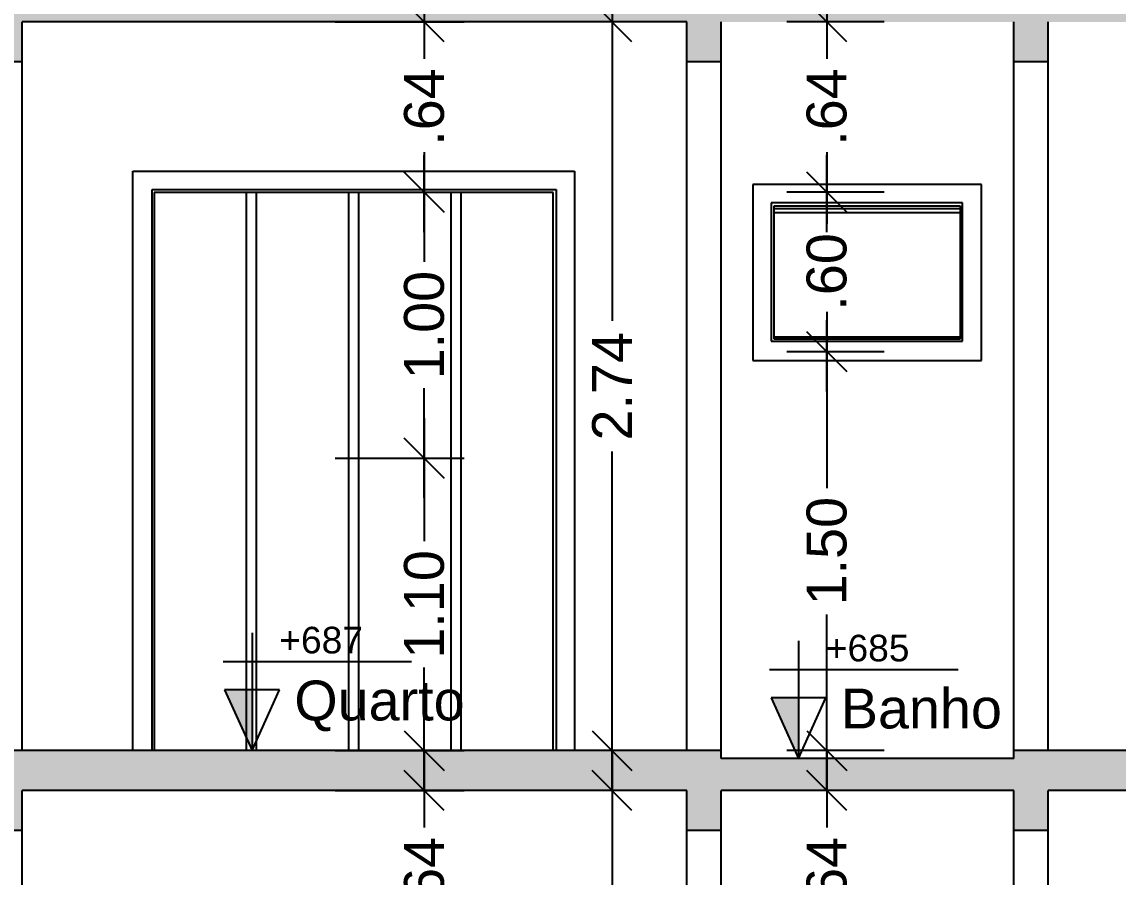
# Model space of a CAD drawing. Extents: x -120 to 178, y 5 to 129.
# Drawn here: x 109.572 to 113.695, y 90.837 to 94.052 of the extents above; entities that cross this region are included whole.
import ezdxf
from ezdxf.enums import TextEntityAlignment as Align

# ---------------------------------------------------------------- set-up
doc = ezdxf.new("R2010")
doc.units = 0
doc.header["$MEASUREMENT"] = 0
doc.layers.get('0').update_dxf_attribs({"linetype": 'CONTINUOUS'})
doc.layers.get('DEFPOINTS').update_dxf_attribs({"linetype": 'CONTINUOUS'})
for name, color, linetype in [('cota', 1, 'CONTINUOUS'), ('LINVISTA', 4, 'CONTINUOUS'), ('nivel', 4, 'CONTINUOUS'), ('parede', 2, 'CONTINUOUS'), ('texto', 7, 'CONTINUOUS')]:
    doc.layers.add(name, color=color, linetype=linetype)
doc.styles.add('PADRAO_TXT', font='arial.ttf')
doc.styles.get("Standard").update_dxf_attribs({"font": 'arial.ttf'})
doc.dimstyles.new('cotass', dxfattribs={"dimtxt": 0.15, "dimasz": 0.15, "dimexe": 0.15, "dimexo": 0, "dimgap": 0.05, "dimtad": 0, "dimzin": 4, "dimdsep": 46, "dimtxsty": 'Standard', "dimblk": 'OBLIQUE', "dimcen": 0, "dimdle": 0.15, "dimclrd": 256, "dimclrt": 4, "dimadec": 0, "dimazin": 1, "dimtfac": 1, "dimtix": 1, "dimtofl": 0, "dimtmove": 0, "dimatfit": 3, "dimldrblk": 'OPEN30', "dimfxl": 0, "dimtolj": 1, "dimtzin": 0, "dimlwd": -1, "dimarcsym": 0})
pattern_1 = [(45, (89.25, 64.55), (0, 1.000005), [0.14142, -0.28285, 0.07071, -0.42426, 0.14142, -0.3535536]), (135, (89.9, 64.6), (-1.000005, 0), [0.141421, -0.21213, 0.07071, -0.35355, 0.141421, -0.4949816]), (63.435, (89.1, 64.4), (5e-11, 1), [0.1118, -0.4472, 0.1118, -0.447234]), (116.565, (89.1, 64.4), (-4e-10, 1), [0.1118, -0.4472, 0.1118, -0.447234]), (0, (89.1, 64.5), (0, 1), [0.05, -0.4, 0.1, -0.4, 0.05]), (0, (89.1, 64.65), (0, 1), [-0.15, 0.1, -0.4, 0, -0.35, 0]), (0, (89.1, 64.7), (0, 1), [-0.4, 0, -0.3, 0.1, -0.2, 0]), (0, (89.1, 64.85), (0, 1), [-0.2, 0, -0.25, 0.1, -0.45, 0]), (0, (89.1, 65), (0, 1), [-0.2, 0.1, -0.4, 0.1, -0.2, 0]), (0, (89.1, 65.25), (0, 1), [-0.15, 0.1, -0.2, 0, -0.55, 0]), (0, (89.1, 65.3), (0, 1), [-0.2, 0, -0.6, 0.1, -0.1, 0]), (90, (89.15, 64.6), (-1, 6e-17), [-0.3, 0, -0.3, 0, -0.4, 0]), (90, (89.25, 64.4), (-1, 6e-17), [-0.15, 0.1, -0.4, 0, -0.35, 0]), (90, (89.35, 64.4), (-1, 6e-17), [-0.4, 0, -0.35, 0.1, -0.15, 0]), (90, (89.9, 64.4), (-1, 6e-17), [-0.2, 0.1, -0.5, 0.1, -0.1, 0]), (90, (89.2, 64.5), (-1, 6e-17), [-0.3, 0, -0.35, 0, -0.35, 0]), (90, (89.3, 64.5), (-1, 6e-17), [-0.25, 0, -0.55, 0, -0.2, 0]), (90, (89.4, 64.55), (-1, 6e-17), [-0.5, 0, -0.15, 0, -0.35, 0]), (90, (89.45, 64.45), (-1, 6e-17), [-0.45, 0, -0.2, 0, -0.25, 0]), (90, (89.55, 64.6), (-1, 6e-17), [-0.4, 0, -0.15, 0, -0.4, 0]), (90, (89.6, 64.65), (-1, 6e-17), [-0.45, 0, -0.2, 0, -0.35, 0]), (90, (89.65, 64.4), (-1, 6e-17), [-0.6, 0, -0.25, 0, -0.15, 0]), (90, (89.7, 64.55), (-1, 6e-17), [-0.2, 0, -0.4, 0, -0.4, 0]), (90, (89.75, 64.5), (-1, 6e-17), [-0.45, 0, -0.25, 0, -0.3, 0]), (90, (89.8, 64.45), (-1, 6e-17), [-0.4, 0, -0.3, 0, -0.3, 0]), (90, (89.9, 64.5), (-1, 6e-17), [-0.3, 0, -0.3, 0, -0.4, 0]), (90, (90, 64.55), (-1, 6e-17), [-0.4, 0, -0.2, 0, -0.4, 0]), (90, (90.05, 64.6), (-1, 6e-17), [-0.15, 0, -0.6, 0, -0.25, 0])]

# ---------------------------------------------------------------- blocks, each defined once
blk = doc.blocks.new('_Oblique')
at = {"color": 0, "linetype": 'ByBlock', "lineweight": -2}
blk.add_line((-0.5, -0.5), (0.5, 0.5), dxfattribs=at)
blk = doc.blocks.new('*D630')
at = {"layer": 'cota', "transparency": 16777216}
for p, q in [((111.7915, 91.3122), (111.7915, 90.038)), ((111.7915, 88.2722), (111.7915, 89.5464))]:
    blk.add_line(p, q, dxfattribs=at)
at = {"layer": 'cota', "color": 0, "lineweight": -2, "transparency": 16777216}
for p, q in [((112.0724, 91.1622), (111.6415, 91.1622)), ((112.0724, 88.4222), (111.6415, 88.4222))]:
    blk.add_line(p, q, dxfattribs=at)
at = {"layer": 'DEFPOINTS', "color": 0, "transparency": 16777216}
for p in [(111.7915, 91.1622), (112.0724, 91.1622), (112.0724, 88.4222)]:
    blk.add_point(p, dxfattribs=at)
at = {"layer": 'cota', "transparency": 16777216, "xscale": 0.15, "yscale": 0.15, "zscale": 0.15}
for p, rotation in [((111.7915, 91.1622), 90), ((111.7915, 88.4222), 270)]:
    blk.add_blockref('_Oblique', p, dxfattribs=dict(at, rotation=rotation))
at = {"layer": 'cota', "color": 4, "transparency": 16777216, "insert": (111.7915, 89.7922), "char_height": 0.15, "attachment_point": 5, "rotation": 90}
blk.add_mtext('\\A1;2.74', dxfattribs=at)
blk = doc.blocks.new('_Open30')
at = {"color": 0, "linetype": 'ByBlock', "lineweight": -2}
for p, q in [((-1, 0.268), (0, 0)), ((0, 0), (-1, -0.268)), ((0, 0), (-1, 0))]:
    blk.add_line(p, q, dxfattribs=at)
blk = doc.blocks.new('*D633')
at = {"layer": 'cota', "transparency": 16777216}
for p, q in [((111.0852, 91.3122), (111.0852, 91.0232)), ((111.0852, 90.3722), (111.0852, 90.6611))]:
    blk.add_line(p, q, dxfattribs=at)
at = {"layer": 'cota', "color": 0, "lineweight": -2, "transparency": 16777216}
for p, q in [((110.7503, 91.1622), (111.2352, 91.1622)), ((110.7503, 90.5222), (111.2352, 90.5222))]:
    blk.add_line(p, q, dxfattribs=at)
at = {"layer": 'DEFPOINTS', "color": 0, "transparency": 16777216}
for p in [(110.7503, 91.1622), (111.0852, 91.1622), (110.7503, 90.5222)]:
    blk.add_point(p, dxfattribs=at)
at = {"layer": 'cota', "transparency": 16777216, "xscale": 0.15, "yscale": 0.15, "zscale": 0.15}
for p, rotation in [((111.0852, 91.1622), 90), ((111.0852, 90.5222), 270)]:
    blk.add_blockref('_Oblique', p, dxfattribs=dict(at, rotation=rotation))
at = {"layer": 'cota', "color": 4, "transparency": 16777216, "insert": (111.0852, 90.8422), "char_height": 0.15, "attachment_point": 5, "rotation": 90}
blk.add_mtext('\\A1;.64', dxfattribs=at)
blk = doc.blocks.new('*D640')
at = {"layer": 'cota', "transparency": 16777216}
for p, q in [((112.5991, 91.3122), (112.5991, 91.0232)), ((112.5991, 90.3722), (112.5991, 90.6611))]:
    blk.add_line(p, q, dxfattribs=at)
at = {"layer": 'cota', "color": 0, "lineweight": -2, "transparency": 16777216}
for p, q in [((112.8145, 91.1622), (112.4491, 91.1622)), ((112.8145, 90.5222), (112.4491, 90.5222))]:
    blk.add_line(p, q, dxfattribs=at)
at = {"layer": 'DEFPOINTS', "color": 0, "transparency": 16777216}
for p in [(112.5991, 91.1622), (112.8145, 91.1622), (112.8145, 90.5222)]:
    blk.add_point(p, dxfattribs=at)
at = {"layer": 'cota', "transparency": 16777216, "xscale": 0.15, "yscale": 0.15, "zscale": 0.15}
for p, rotation in [((112.5991, 91.1622), 90), ((112.5991, 90.5222), 270)]:
    blk.add_blockref('_Oblique', p, dxfattribs=dict(at, rotation=rotation))
at = {"layer": 'cota', "color": 4, "transparency": 16777216, "insert": (112.5991, 90.8422), "char_height": 0.15, "attachment_point": 5, "rotation": 90}
blk.add_mtext('\\A1;.64', dxfattribs=at)
blk = doc.blocks.new('*D572')
at = {"layer": 'cota', "transparency": 16777216}
for p, q in [((111.7915, 94.2022), (111.7915, 92.928)), ((111.7915, 91.1622), (111.7915, 92.4364))]:
    blk.add_line(p, q, dxfattribs=at)
at = {"layer": 'cota', "color": 0, "lineweight": -2, "transparency": 16777216}
for p, q in [((112.0724, 94.0522), (111.6415, 94.0522)), ((112.0724, 91.3122), (111.6415, 91.3122))]:
    blk.add_line(p, q, dxfattribs=at)
at = {"layer": 'DEFPOINTS', "color": 0, "transparency": 16777216}
for p in [(111.7915, 94.0522), (112.0724, 94.0522), (112.0724, 91.3122)]:
    blk.add_point(p, dxfattribs=at)
at = {"layer": 'cota', "transparency": 16777216, "xscale": 0.15, "yscale": 0.15, "zscale": 0.15}
for p, rotation in [((111.7915, 94.0522), 90), ((111.7915, 91.3122), 270)]:
    blk.add_blockref('_Oblique', p, dxfattribs=dict(at, rotation=rotation))
at = {"layer": 'cota', "color": 4, "transparency": 16777216, "insert": (111.7915, 92.6822), "char_height": 0.15, "attachment_point": 5, "rotation": 90}
blk.add_mtext('\\A1;2.74', dxfattribs=at)
blk = doc.blocks.new('*D573')
at = {"layer": 'cota', "transparency": 16777216}
for p, q in [((111.0852, 92.5622), (111.0852, 92.0997)), ((111.0852, 91.1622), (111.0852, 91.6247))]:
    blk.add_line(p, q, dxfattribs=at)
at = {"layer": 'cota', "color": 0, "lineweight": -2, "transparency": 16777216}
for p, q in [((110.7503, 92.4122), (111.2352, 92.4122)), ((110.7503, 91.3122), (111.2352, 91.3122))]:
    blk.add_line(p, q, dxfattribs=at)
at = {"layer": 'DEFPOINTS', "color": 0, "transparency": 16777216}
for p in [(110.7503, 92.4122), (111.0852, 92.4122), (110.7503, 91.3122)]:
    blk.add_point(p, dxfattribs=at)
at = {"layer": 'cota', "transparency": 16777216, "xscale": 0.15, "yscale": 0.15, "zscale": 0.15}
for p, rotation in [((111.0852, 92.4122), 90), ((111.0852, 91.3122), 270)]:
    blk.add_blockref('_Oblique', p, dxfattribs=dict(at, rotation=rotation))
at = {"layer": 'cota', "color": 4, "transparency": 16777216, "insert": (111.0852, 91.8622), "char_height": 0.15, "attachment_point": 5, "rotation": 90}
blk.add_mtext('\\A1;1.10', dxfattribs=at)
blk = doc.blocks.new('*D574')
at = {"layer": 'cota', "transparency": 16777216}
for p, q in [((111.0852, 93.5622), (111.0852, 93.1497)), ((111.0852, 92.2622), (111.0852, 92.6747))]:
    blk.add_line(p, q, dxfattribs=at)
at = {"layer": 'cota', "color": 0, "lineweight": -2, "transparency": 16777216}
for p, q in [((110.7503, 93.4122), (111.2352, 93.4122)), ((110.7503, 92.4122), (111.2352, 92.4122))]:
    blk.add_line(p, q, dxfattribs=at)
at = {"layer": 'DEFPOINTS', "color": 0, "transparency": 16777216}
for p in [(110.7503, 93.4122), (111.0852, 93.4122), (110.7503, 92.4122)]:
    blk.add_point(p, dxfattribs=at)
at = {"layer": 'cota', "transparency": 16777216, "xscale": 0.15, "yscale": 0.15, "zscale": 0.15}
for p, rotation in [((111.0852, 93.4122), 90), ((111.0852, 92.4122), 270)]:
    blk.add_blockref('_Oblique', p, dxfattribs=dict(at, rotation=rotation))
at = {"layer": 'cota', "color": 4, "transparency": 16777216, "insert": (111.0852, 92.9122), "char_height": 0.15, "attachment_point": 5, "rotation": 90}
blk.add_mtext('\\A1;1.00', dxfattribs=at)
blk = doc.blocks.new('*D575')
at = {"layer": 'cota', "transparency": 16777216}
for p, q in [((111.0852, 94.2022), (111.0852, 93.9132)), ((111.0852, 93.2622), (111.0852, 93.5511))]:
    blk.add_line(p, q, dxfattribs=at)
at = {"layer": 'cota', "color": 0, "lineweight": -2, "transparency": 16777216}
for p, q in [((110.7503, 94.0522), (111.2352, 94.0522)), ((110.7503, 93.4122), (111.2352, 93.4122))]:
    blk.add_line(p, q, dxfattribs=at)
at = {"layer": 'DEFPOINTS', "color": 0, "transparency": 16777216}
for p in [(110.7503, 94.0522), (111.0852, 94.0522), (110.7503, 93.4122)]:
    blk.add_point(p, dxfattribs=at)
at = {"layer": 'cota', "transparency": 16777216, "xscale": 0.15, "yscale": 0.15, "zscale": 0.15}
for p, rotation in [((111.0852, 94.0522), 90), ((111.0852, 93.4122), 270)]:
    blk.add_blockref('_Oblique', p, dxfattribs=dict(at, rotation=rotation))
at = {"layer": 'cota', "color": 4, "transparency": 16777216, "insert": (111.0852, 93.7322), "char_height": 0.15, "attachment_point": 5, "rotation": 90}
blk.add_mtext('\\A1;.64', dxfattribs=at)
blk = doc.blocks.new('*D580')
at = {"layer": 'cota', "transparency": 16777216}
for p, q in [((112.5991, 92.9622), (112.5991, 92.2997)), ((112.5991, 91.1622), (112.5991, 91.8247))]:
    blk.add_line(p, q, dxfattribs=at)
at = {"layer": 'cota', "color": 0, "lineweight": -2, "transparency": 16777216}
for p, q in [((112.8145, 92.8122), (112.4491, 92.8122)), ((112.8145, 91.3122), (112.4491, 91.3122))]:
    blk.add_line(p, q, dxfattribs=at)
at = {"layer": 'DEFPOINTS', "color": 0, "transparency": 16777216}
for p in [(112.5991, 92.8122), (112.8145, 92.8122), (112.8145, 91.3122)]:
    blk.add_point(p, dxfattribs=at)
at = {"layer": 'cota', "transparency": 16777216, "xscale": 0.15, "yscale": 0.15, "zscale": 0.15}
for p, rotation in [((112.5991, 92.8122), 90), ((112.5991, 91.3122), 270)]:
    blk.add_blockref('_Oblique', p, dxfattribs=dict(at, rotation=rotation))
at = {"layer": 'cota', "color": 4, "transparency": 16777216, "insert": (112.5991, 92.0622), "char_height": 0.15, "attachment_point": 5, "rotation": 90}
blk.add_mtext('\\A1;1.50', dxfattribs=at)
blk = doc.blocks.new('*D581')
at = {"layer": 'cota', "transparency": 16777216}
for p, q in [((112.5991, 93.5622), (112.5991, 93.2933)), ((112.5991, 92.6622), (112.5991, 92.9311))]:
    blk.add_line(p, q, dxfattribs=at)
at = {"layer": 'cota', "color": 0, "lineweight": -2, "transparency": 16777216}
for p, q in [((112.8145, 93.4122), (112.4491, 93.4122)), ((112.8145, 92.8122), (112.4491, 92.8122))]:
    blk.add_line(p, q, dxfattribs=at)
at = {"layer": 'DEFPOINTS', "color": 0, "transparency": 16777216}
for p in [(112.5991, 93.4122), (112.8145, 93.4122), (112.8145, 92.8122)]:
    blk.add_point(p, dxfattribs=at)
at = {"layer": 'cota', "transparency": 16777216, "xscale": 0.15, "yscale": 0.15, "zscale": 0.15}
for p, rotation in [((112.5991, 93.4122), 90), ((112.5991, 92.8122), 270)]:
    blk.add_blockref('_Oblique', p, dxfattribs=dict(at, rotation=rotation))
at = {"layer": 'cota', "color": 4, "transparency": 16777216, "insert": (112.5991, 93.1122), "char_height": 0.15, "attachment_point": 5, "rotation": 90}
blk.add_mtext('\\A1;.60', dxfattribs=at)
blk = doc.blocks.new('*D582')
at = {"layer": 'cota', "transparency": 16777216}
for p, q in [((112.5991, 94.2022), (112.5991, 93.9132)), ((112.5991, 93.2622), (112.5991, 93.5511))]:
    blk.add_line(p, q, dxfattribs=at)
at = {"layer": 'cota', "color": 0, "lineweight": -2, "transparency": 16777216}
for p, q in [((112.8145, 94.0522), (112.4491, 94.0522)), ((112.8145, 93.4122), (112.4491, 93.4122))]:
    blk.add_line(p, q, dxfattribs=at)
at = {"layer": 'DEFPOINTS', "color": 0, "transparency": 16777216}
for p in [(112.5991, 94.0522), (112.8145, 94.0522), (112.8145, 93.4122)]:
    blk.add_point(p, dxfattribs=at)
at = {"layer": 'cota', "transparency": 16777216, "xscale": 0.15, "yscale": 0.15, "zscale": 0.15}
for p, rotation in [((112.5991, 94.0522), 90), ((112.5991, 93.4122), 270)]:
    blk.add_blockref('_Oblique', p, dxfattribs=dict(at, rotation=rotation))
at = {"layer": 'cota', "color": 4, "transparency": 16777216, "insert": (112.5991, 93.7322), "char_height": 0.15, "attachment_point": 5, "rotation": 90}
blk.add_mtext('\\A1;.64', dxfattribs=at)
blk = doc.blocks.new('Nivel-L')
at = {"layer": 'nivel'}
blk.add_hatch(color=256, dxfattribs=at).paths.add_polyline_path([(0, 0), (0.1032, 0.2286), (0, 0.2286)])
for p, q in [((0, 0.4428), (0, 0)), ((0.1086, 0.3357), (-0.6, 0.3357)), ((0, 0), (-0.1032, 0.2286)), ((-0.1032, 0.2286), (0.1032, 0.2286)), ((0.1032, 0.2286), (0, 0))]:
    blk.add_line(p, q, dxfattribs=at)

msp = doc.modelspace()

# ---------------------------------------------------------------- hatches: boundary and pattern name
at = {"layer": 'LINVISTA'}
h = msp.add_hatch(dxfattribs=at)
h.set_pattern_fill('CONCRETO', color=256, style=0)
h.set_pattern_definition(pattern_1)
h.paths.add_polyline_path([(122.8773, 94.2022), (119.5923, 94.2022), (119.5923, 94.1722), (118.4423, 94.1722), (118.4423, 94.2022), (113.3023, 94.2022), (113.3023, 94.1722), (112.2024, 94.1722), (112.2024, 94.2022), (109.4423, 94.2022), (109.4423, 94.1722), (108.2923, 94.1722), (108.2923, 94.2022), (105.0073, 94.2022), (105.0073, 93.9022), (105.1373, 93.9022), (105.1373, 94.0522), (108.1623, 94.0522), (108.1623, 93.9022), (108.2923, 93.9022), (108.2923, 94.0522), (109.4423, 94.0522), (109.4423, 93.9022), (109.5723, 93.9022), (109.5723, 94.0522), (112.0724, 94.0522), (112.0724, 93.9022), (112.2024, 93.9022), (112.2024, 94.0522), (113.3023, 94.0522), (113.3023, 93.9022), (113.4323, 93.9022), (113.4323, 94.0522), (116.0323, 94.0522), (116.0323, 93.9022), (116.1623, 93.9022), (116.1623, 94.0522), (118.3123, 94.0522), (118.3123, 93.9022), (118.4423, 93.9022), (118.4423, 94.0522), (119.5923, 94.0522), (119.5923, 93.9022), (119.7223, 93.9022), (119.7223, 94.0522), (122.7473, 94.0522), (122.7473, 93.9022), (122.8773, 93.9022)])
h = msp.add_hatch(dxfattribs=at)
h.set_pattern_fill('CONCRETO', color=256, style=0)
h.set_pattern_definition(pattern_1)
h.paths.add_polyline_path([(122.8773, 91.3122), (119.5923, 91.3122), (119.5923, 91.2822), (118.4423, 91.2822), (118.4423, 91.3122), (113.3023, 91.3122), (113.3023, 91.2822), (112.2024, 91.2822), (112.2024, 91.3122), (109.4423, 91.3122), (109.4423, 91.2822), (108.2923, 91.2822), (108.2923, 91.3122), (105.0073, 91.3122), (105.0073, 91.0122), (105.1373, 91.0122), (105.1373, 91.1622), (108.1623, 91.1622), (108.1623, 91.0122), (108.2923, 91.0122), (108.2923, 91.1622), (109.4423, 91.1622), (109.4423, 91.0122), (109.5723, 91.0122), (109.5723, 91.1622), (112.0724, 91.1622), (112.0724, 91.0122), (112.2024, 91.0122), (112.2024, 91.1622), (113.3023, 91.1622), (113.3023, 91.0122), (113.4323, 91.0122), (113.4323, 91.1622), (116.0323, 91.1622), (116.0323, 91.0122), (116.1623, 91.0122), (116.1623, 91.1622), (118.3123, 91.1622), (118.3123, 91.0122), (118.4423, 91.0122), (118.4423, 91.1622), (119.5923, 91.1622), (119.5923, 91.0122), (119.7223, 91.0122), (119.7223, 91.1622), (122.7473, 91.1622), (122.7473, 91.0122), (122.8773, 91.0122)])

# ---------------------------------------------------------------- linework, layer by layer
for p, q in [((109.9897, 91.3097), (109.9897, 93.4911)), ((109.9897, 93.4911), (111.6507, 93.4911)), ((111.6507, 93.4911), (111.6507, 91.3097)), ((110.0617, 91.3097), (110.0617, 93.4219)), ((110.0617, 93.4219), (111.5815, 93.4219)), ((111.5815, 93.4219), (111.5815, 91.3097)), ((113.1815, 93.4413), (112.3206, 93.4413)), ((112.3206, 93.4413), (112.3206, 92.7797)), ((113.1815, 92.7797), (113.1815, 93.4413)), ((111.5704, 93.4108), (110.07, 93.4108)), ((110.07, 93.4108), (110.07, 91.3097)), ((110.416, 93.4108), (110.416, 91.3097)), ((110.4548, 91.3097), (110.4548, 93.4108)), ((110.8008, 93.4108), (110.8008, 91.3097)), ((110.8396, 91.3097), (110.8396, 93.4108)), ((111.1856, 93.4108), (111.1856, 91.3097)), ((111.2244, 91.3097), (111.2244, 93.4108)), ((111.5704, 91.3097), (111.5704, 93.4108)), ((113.1095, 93.3721), (112.3898, 93.3721)), ((112.3898, 93.3721), (112.3898, 92.8516)), ((112.4009, 92.8599), (112.4009, 93.361)), ((112.4009, 93.361), (113.1012, 93.361)), ((113.1012, 93.3499), (112.4009, 93.3499)), ((113.1012, 93.361), (113.1012, 92.8599)), ((113.1095, 92.8516), (113.1095, 93.3721)), ((112.4009, 93.3361), (113.1012, 93.3361)), ((112.3898, 92.8516), (113.1095, 92.8516)), ((112.4009, 92.8683), (113.1012, 92.8683)), ((113.1012, 92.8599), (112.4009, 92.8599)), ((112.3206, 92.7797), (113.1815, 92.7797))]:
    msp.add_line(p, q, dxfattribs=at)
at = {"layer": 'parede'}
for p, q in [((109.5723, 91.3122), (109.5723, 94.0522)), ((112.0724, 94.0522), (109.5723, 94.0522)), ((112.0724, 91.3122), (112.0724, 94.0522)), ((112.2024, 91.2822), (112.2024, 94.0522)), ((113.3023, 91.2822), (113.3023, 94.0522)), ((113.4323, 91.3122), (113.4323, 94.0522)), ((109.5723, 93.9022), (109.4423, 93.9022)), ((112.2024, 93.9022), (112.0724, 93.9022)), ((113.4323, 93.9022), (113.3023, 93.9022)), ((112.2024, 91.3122), (109.4423, 91.3122)), ((113.3023, 91.2822), (112.2024, 91.2822)), ((118.4423, 91.3122), (113.3023, 91.3122)), ((109.5723, 88.4222), (109.5723, 91.1622)), ((112.0724, 91.1622), (109.5723, 91.1622)), ((112.0724, 88.4222), (112.0724, 91.1622)), ((112.2024, 88.3922), (112.2024, 91.1622)), ((113.3023, 91.1622), (112.2024, 91.1622)), ((113.3023, 88.3922), (113.3023, 91.1622)), ((113.4323, 88.4222), (113.4323, 91.1622)), ((116.0323, 91.1622), (113.4323, 91.1622)), ((109.5723, 91.0122), (109.4423, 91.0122)), ((112.2024, 91.0122), (112.0724, 91.0122)), ((113.4323, 91.0122), (113.3023, 91.0122))]:
    msp.add_line(p, q, dxfattribs=at)

# ---------------------------------------------------------------- block references
at = {"layer": 'LINVISTA', "xscale": -1}
for p in [(110.4374, 91.3122), (112.4929, 91.2822)]:
    msp.add_blockref('Nivel-L', p, dxfattribs=at)

# ---------------------------------------------------------------- texts
at = {"layer": 'texto', "style": 'PADRAO_TXT'}
for s, p in [('+687', (110.6973, 91.6479)), ('+685', (112.7528, 91.6179))]:
    msp.add_text(s, height=0.1, dxfattribs=at).set_placement(p, align=Align.BOTTOM_CENTER)
for s, p in [('Quarto', (110.5965, 91.5757)), ('Banho', (112.652, 91.5457))]:
    msp.add_text(s, height=0.15, dxfattribs=at).set_placement(p, align=Align.TOP_LEFT)

# ---------------------------------------------------------------- dimensions: what is measured, and where the dimension line sits
at = {"layer": 'cota'}
for base, p1, p2, picture, middle in [((111.0852, 94.0522), (110.7503, 93.4122), (110.7503, 94.0522), '*D575', (111.0852, 93.7322)), ((111.7915, 94.0522), (112.0724, 91.3122), (112.0724, 94.0522), '*D572', (111.7915, 92.6822)), ((112.5991, 94.0522), (112.8145, 93.4122), (112.8145, 94.0522), '*D582', (112.5991, 93.7322)), ((111.0852, 93.4122), (110.7503, 92.4122), (110.7503, 93.4122), '*D574', (111.0852, 92.9122)), ((112.5991, 93.4122), (112.8145, 92.8122), (112.8145, 93.4122), '*D581', (112.5991, 93.1122)), ((112.5991, 92.8122), (112.8145, 91.3122), (112.8145, 92.8122), '*D580', (112.5991, 92.0622)), ((111.0852, 92.4122), (110.7503, 91.3122), (110.7503, 92.4122), '*D573', (111.0852, 91.8622)), ((111.0852, 91.1622), (110.7503, 90.5222), (110.7503, 91.1622), '*D633', (111.0852, 90.8422)), ((111.7915, 91.1622), (112.0724, 88.4222), (112.0724, 91.1622), '*D630', (111.7915, 89.7922)), ((112.5991, 91.1622), (112.8145, 90.5222), (112.8145, 91.1622), '*D640', (112.5991, 90.8422))]:
    dim = msp.add_linear_dim(base=base, p1=p1, p2=p2, angle=90, dimstyle='cotass', dxfattribs=at)
    dim.commit()
    dim.dimension.update_dxf_attribs({"geometry": picture, "text_midpoint": middle})

doc.saveas('drawing.dxf')
